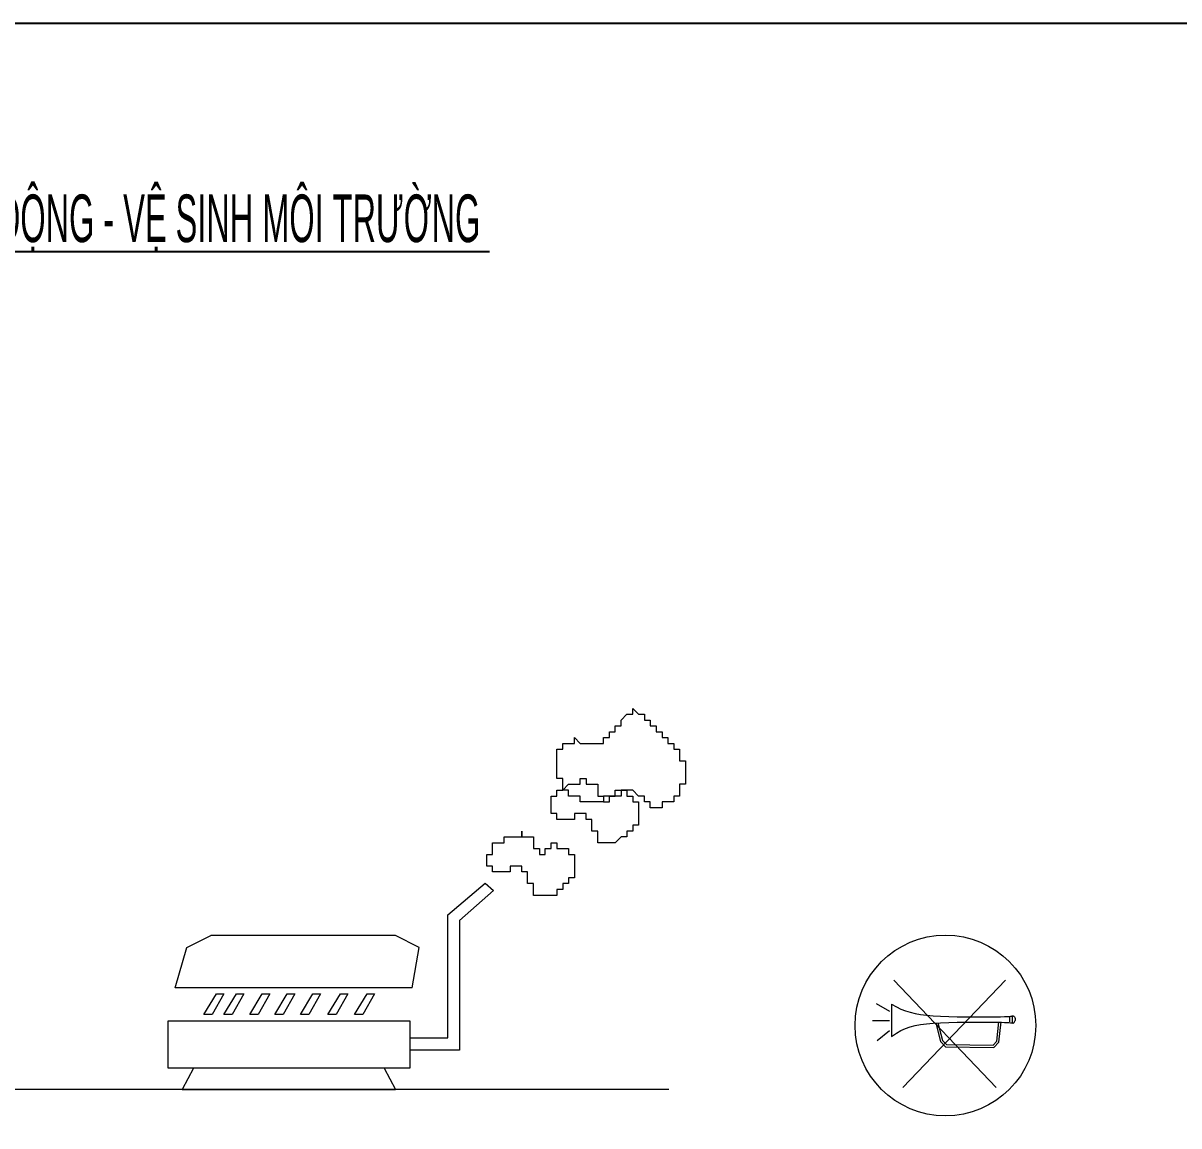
# Model space of a CAD drawing. Header units: millimetres. Extents: x -346728 to 1320345, y -537202 to -385966.
# Drawn here: x 916096 to 945565, y -508679 to -480568 of the extents above; entities that cross this region are included whole.
import ezdxf
from ezdxf.enums import TextEntityAlignment as Align

# ---------------------------------------------------------------- set-up
doc = ezdxf.new("R2010")
doc.units = ezdxf.units.MM
doc.header["$LTSCALE"] = 100
doc.layers.add('NET-MANH', color=153, linetype='Continuous', lineweight=15)
doc.layers.add('TEXT', color=8, linetype='Continuous', lineweight=25)
doc.styles.add('l1', font='VHAVAN.TTF', dxfattribs={"width": 0.8})

# ---------------------------------------------------------------- blocks, each defined once
blk = doc.blocks.new('LVL-KHUNGTEN')
blk.add_lwpolyline([(61073, 41093), (119124, 41093), (119124, 62), (61073, 62)], close=True)
at = {"layer": 'DEFPOINTS'}
blk.add_line((61073, 41093), (119124, 41093), dxfattribs=at)

msp = doc.modelspace()

# ---------------------------------------------------------------- linework, layer by layer
at = {"layer": 'NET-MANH'}
for p, q in [((931343.5, -498334.5, -881.1), (931492.4, -498185.5, -881.1)), ((931492.4, -498185.5, -881.1), (931641.3, -498185.5, -881.1)), ((931641.3, -498185.5, -881.1), (931641.3, -498036.6, -881.1)), ((931641.3, -498036.6, -881.1), (931790.3, -498185.5, -881.1)), ((931790.3, -498185.5, -881.1), (931939.2, -498185.5, -881.1)), ((931939.2, -498185.5, -881.1), (931939.2, -498334.5, -881.1)), ((931194.5, -498632.3, -881.1), (931194.5, -498483.4, -881.1)), ((931194.5, -498483.4, -881.1), (931343.5, -498483.4, -881.1)), ((931343.5, -498483.4, -881.1), (931343.5, -498334.5, -881.1)), ((931939.2, -498334.5, -881.1), (932088.1, -498334.5, -881.1)), ((932088.1, -498334.5, -881.1), (932088.1, -498483.4, -881.1)), ((932088.1, -498483.4, -881.1), (932237, -498483.4, -881.1)), ((932237, -498483.4, -881.1), (932237, -498632.3, -881.1)), ((930152, -498930.2, -881.1), (930152, -498781.3, -881.1)), ((930152, -498781.3, -881.1), (930301, -498930.2, -881.1)), ((930896.7, -498930.2, -881.1), (930896.7, -498781.3, -881.1)), ((930896.7, -498781.3, -881.1), (931045.6, -498781.3, -881.1)), ((931045.6, -498781.3, -881.1), (931045.6, -498632.3, -881.1)), ((931045.6, -498632.3, -881.1), (931194.5, -498632.3, -881.1)), ((932237, -498632.3, -881.1), (932386, -498632.3, -881.1)), ((932386, -498632.3, -881.1), (932386, -498781.3, -881.1)), ((932386, -498781.3, -881.1), (932534.9, -498781.3, -881.1)), ((932534.9, -498781.3, -881.1), (932534.9, -498930.2, -881.1)), ((929705.3, -499228.1, -881.1), (929705.3, -499079.1, -881.1)), ((929705.3, -499079.1, -881.1), (929854.2, -499079.1, -881.1)), ((929854.2, -499079.1, -881.1), (929854.2, -498930.2, -881.1)), ((929854.2, -498930.2, -881.1), (930003.1, -498930.2, -881.1)), ((930003.1, -498930.2, -881.1), (930152, -498930.2, -881.1)), ((930301, -498930.2, -881.1), (930449.9, -498930.2, -881.1)), ((930449.9, -498930.2, -881.1), (930598.8, -498930.2, -881.1)), ((930598.8, -498930.2, -881.1), (930747.8, -498930.2, -881.1)), ((930747.8, -498930.2, -881.1), (930896.7, -498930.2, -881.1)), ((932534.9, -498930.2, -881.1), (932683.8, -498930.2, -881.1)), ((932683.8, -498930.2, -881.1), (932683.8, -499079.1, -881.1)), ((932683.8, -499079.1, -881.1), (932832.8, -499079.1, -881.1)), ((932832.8, -499079.1, -881.1), (932832.8, -499228.1, -881.1)), ((929705.3, -499377, -881.1), (929705.3, -499228.1, -881.1)), ((929705.3, -499525.9, -881.1), (929705.3, -499377, -881.1)), ((932832.8, -499228.1, -881.1), (932832.8, -499377, -881.1)), ((932832.8, -499377, -881.1), (932981.7, -499377, -881.1)), ((932981.7, -499377, -881.1), (932981.7, -499525.9, -881.1)), ((929705.3, -499674.8, -881.1), (929705.3, -499525.9, -881.1)), ((929705.3, -499823.8, -881.1), (929705.3, -499674.8, -881.1)), ((932981.7, -499525.9, -881.1), (932981.7, -499674.8, -881.1)), ((932981.7, -499674.8, -881.1), (932981.7, -499823.8, -881.1)), ((929854.2, -499823.8, -881.1), (929705.3, -499823.8, -881.1)), ((929854.2, -499972.7, -881.1), (929854.2, -499823.8, -881.1)), ((929854.2, -500121.6, -881.1), (929854.2, -499972.7, -881.1)), ((929854.2, -500121.6, -881.1), (930003.1, -499972.7, -881.1)), ((930003.1, -499972.7, -881.1), (930152, -499972.7, -881.1)), ((930152, -499972.7, -881.1), (930301, -499972.7, -881.1)), ((930301, -499972.7, -881.1), (930301, -499823.8, -881.1)), ((930301, -499823.8, -881.1), (930449.9, -499823.8, -881.1)), ((930449.9, -499823.8, -881.1), (930449.9, -499972.7, -881.1)), ((930449.9, -499972.7, -881.1), (930598.8, -499972.7, -881.1)), ((930598.8, -499972.7, -881.1), (930747.8, -499972.7, -881.1)), ((930747.8, -499972.7, -881.1), (930747.8, -500121.6, -881.1)), ((932981.7, -499972.7, -881.1), (932832.8, -499972.7, -881.1)), ((932832.8, -499972.7, -881.1), (932832.8, -500121.6, -881.1)), ((932981.7, -499823.8, -881.1), (932981.7, -499972.7, -881.1)), ((929556.3, -500419.5, -881.1), (929556.3, -500270.6, -881.1)), ((929556.3, -500270.6, -881.1), (929705.3, -500270.6, -881.1)), ((929705.3, -500270.6, -881.1), (929705.3, -500121.6, -881.1)), ((929705.3, -500121.6, -881.1), (929854.2, -500121.6, -881.1)), ((930003.1, -500121.6, -881.1), (929854.2, -500121.6, -881.1)), ((930003.1, -500270.6, -881.1), (930003.1, -500121.6, -881.1)), ((930152, -500270.6, -881.1), (930003.1, -500270.6, -881.1)), ((930301, -500270.6, -881.1), (930152, -500270.6, -881.1)), ((930301, -500419.5, -881.1), (930301, -500270.6, -881.1)), ((930747.8, -500121.6, -881.1), (930747.8, -500270.6, -881.1)), ((930747.8, -500270.6, -881.1), (930896.7, -500270.6, -881.1)), ((931045.6, -500270.6, -881.1), (930896.7, -500270.6, -881.1)), ((930896.7, -500270.6, -881.1), (930896.7, -500419.5, -881.1)), ((930896.7, -500270.6, -881.1), (930896.7, -500419.5, -881.1)), ((931194.5, -500270.6, -881.1), (931045.6, -500270.6, -881.1)), ((931045.6, -500419.5, -881.1), (931045.6, -500270.6, -881.1)), ((931045.6, -500270.6, -881.1), (931194.5, -500270.6, -881.1)), ((931194.5, -500270.6, -881.1), (931194.5, -500121.6, -881.1)), ((931194.5, -500121.6, -881.1), (931343.5, -500121.6, -881.1)), ((931343.5, -500270.6, -881.1), (931194.5, -500270.6, -881.1)), ((931492.4, -500121.6, -881.1), (931343.5, -500121.6, -881.1)), ((931343.5, -500121.6, -881.1), (931343.5, -500270.6, -881.1)), ((931343.5, -500121.6, -881.1), (931492.4, -500121.6, -881.1)), ((931641.3, -500121.6, -881.1), (931492.4, -500121.6, -881.1)), ((931492.4, -500121.6, -881.1), (931492.4, -500270.6, -881.1)), ((931492.4, -500270.6, -881.1), (931641.3, -500270.6, -881.1)), ((931790.3, -500270.6, -881.1), (931641.3, -500121.6, -881.1)), ((931641.3, -500270.6, -881.1), (931641.3, -500419.5, -881.1)), ((931939.2, -500270.6, -881.1), (931790.3, -500270.6, -881.1)), ((931939.2, -500419.5, -881.1), (931939.2, -500270.6, -881.1)), ((932832.8, -500270.6, -881.1), (932683.8, -500270.6, -881.1)), ((932683.8, -500270.6, -881.1), (932683.8, -500419.5, -881.1)), ((932832.8, -500121.6, -881.1), (932832.8, -500270.6, -881.1)), ((929556.3, -500568.4, -881.1), (929556.3, -500419.5, -881.1)), ((929556.3, -500717.3, -881.1), (929556.3, -500568.4, -881.1)), ((930449.9, -500419.5, -881.1), (930301, -500419.5, -881.1)), ((930598.8, -500419.5, -881.1), (930449.9, -500419.5, -881.1)), ((930747.8, -500419.5, -881.1), (930598.8, -500419.5, -881.1)), ((930896.7, -500419.5, -881.1), (930747.8, -500419.5, -881.1)), ((930896.7, -500419.5, -881.1), (931045.6, -500419.5, -881.1)), ((931641.3, -500419.5, -881.1), (931790.3, -500419.5, -881.1)), ((931790.3, -500419.5, -881.1), (931790.3, -500568.4, -881.1)), ((931790.3, -500568.4, -881.1), (931790.3, -500717.3, -881.1)), ((932088.1, -500419.5, -881.1), (931939.2, -500419.5, -881.1)), ((932088.1, -500568.4, -881.1), (932088.1, -500419.5, -881.1)), ((932237, -500568.4, -881.1), (932088.1, -500568.4, -881.1)), ((932386, -500568.4, -881.1), (932237, -500568.4, -881.1)), ((932534.9, -500419.5, -881.1), (932386, -500419.5, -881.1)), ((932386, -500419.5, -881.1), (932386, -500568.4, -881.1)), ((932683.8, -500419.5, -881.1), (932534.9, -500419.5, -881.1)), ((929705.3, -500717.3, -881.1), (929556.3, -500717.3, -881.1)), ((929705.3, -500866.3, -881.1), (929705.3, -500717.3, -881.1)), ((929854.2, -500866.3, -881.1), (929705.3, -500866.3, -881.1)), ((930003.1, -500866.3, -881.1), (929854.2, -500866.3, -881.1)), ((930152, -500866.3, -881.1), (930003.1, -500866.3, -881.1)), ((930301, -500717.3, -881.1), (930152, -500717.3, -881.1)), ((930152, -500717.3, -881.1), (930152, -500866.3, -881.1)), ((930449.9, -500717.3, -881.1), (930301, -500717.3, -881.1)), ((930449.9, -500866.3, -881.1), (930449.9, -500717.3, -881.1)), ((930598.8, -500866.3, -881.1), (930449.9, -500866.3, -881.1)), ((930598.8, -501015.2, -881.1), (930598.8, -500866.3, -881.1)), ((931790.3, -500717.3, -881.1), (931790.3, -500866.3, -881.1)), ((931790.3, -500866.3, -881.1), (931790.3, -501015.2, -881.1)), ((928811.7, -501313.1, -881.1), (928811.7, -501164.1, -881.1)), ((928811.7, -501164.1, -881.1), (928811.7, -501313.1, -881.1)), ((930598.8, -501164.1, -881.1), (930598.8, -501015.2, -881.1)), ((930747.8, -501164.1, -881.1), (930598.8, -501164.1, -881.1)), ((930747.8, -501313.1, -881.1), (930747.8, -501164.1, -881.1)), ((931641.3, -501164.1, -881.1), (931492.4, -501164.1, -881.1)), ((931492.4, -501164.1, -881.1), (931492.4, -501313.1, -881.1)), ((931790.3, -501015.2, -881.1), (931641.3, -501015.2, -881.1)), ((931641.3, -501015.2, -881.1), (931641.3, -501164.1, -881.1)), ((928067, -501610.9, -881.1), (928067, -501462, -881.1)), ((928067, -501462, -881.1), (928216, -501462, -881.1)), ((928216, -501462, -881.1), (928364.9, -501462, -881.1)), ((928364.9, -501462, -881.1), (928364.9, -501313.1, -881.1)), ((928364.9, -501313.1, -881.1), (928513.8, -501313.1, -881.1)), ((928513.8, -501313.1, -881.1), (928662.7, -501313.1, -881.1)), ((928662.7, -501313.1, -881.1), (928811.7, -501313.1, -881.1)), ((928811.7, -501313.1, -881.1), (928960.6, -501313.1, -881.1)), ((928960.6, -501313.1, -881.1), (929109.5, -501313.1, -881.1)), ((929109.5, -501313.1, -881.1), (929109.5, -501462, -881.1)), ((929109.5, -501462, -881.1), (929109.5, -501610.9, -881.1)), ((929556.3, -501610.9, -881.1), (929556.3, -501462, -881.1)), ((929556.3, -501462, -881.1), (929705.3, -501462, -881.1)), ((929705.3, -501462, -881.1), (929705.3, -501610.9, -881.1)), ((930747.8, -501462, -881.1), (930747.8, -501313.1, -881.1)), ((930896.7, -501462, -881.1), (930747.8, -501462, -881.1)), ((931045.6, -501462, -881.1), (930896.7, -501462, -881.1)), ((931194.5, -501462, -881.1), (931045.6, -501462, -881.1)), ((931343.5, -501313.1, -881.1), (931194.5, -501462, -881.1)), ((931492.4, -501313.1, -881.1), (931343.5, -501313.1, -881.1)), ((927918.1, -501908.8, -881.1), (927918.1, -501759.8, -881.1)), ((927918.1, -501759.8, -881.1), (928067, -501759.8, -881.1)), ((928067, -501759.8, -881.1), (928067, -501610.9, -881.1)), ((929109.5, -501610.9, -881.1), (929258.5, -501610.9, -881.1)), ((929258.5, -501610.9, -881.1), (929258.5, -501759.8, -881.1)), ((929258.5, -501759.8, -881.1), (929407.4, -501759.8, -881.1)), ((929407.4, -501759.8, -881.1), (929407.4, -501610.9, -881.1)), ((929407.4, -501610.9, -881.1), (929556.3, -501610.9, -881.1)), ((929705.3, -501610.9, -881.1), (929854.2, -501610.9, -881.1)), ((929854.2, -501610.9, -881.1), (930003.1, -501610.9, -881.1)), ((930003.1, -501610.9, -881.1), (930003.1, -501759.8, -881.1)), ((930003.1, -501759.8, -881.1), (930152, -501759.8, -881.1)), ((930152, -501759.8, -881.1), (930152, -501908.8, -881.1)), ((927918.1, -502057.7, -881.1), (927918.1, -501908.8, -881.1)), ((928067, -502057.7, -881.1), (927918.1, -502057.7, -881.1)), ((928067, -502206.6, -881.1), (928067, -502057.7, -881.1)), ((928662.7, -502057.7, -881.1), (928513.8, -502057.7, -881.1)), ((928513.8, -502057.7, -881.1), (928513.8, -502206.6, -881.1)), ((928811.7, -502057.7, -881.1), (928662.7, -502057.7, -881.1)), ((928811.7, -502206.6, -881.1), (928811.7, -502057.7, -881.1)), ((930152, -501908.8, -881.1), (930152, -502057.7, -881.1)), ((930152, -502057.7, -881.1), (930152, -502206.6, -881.1)), ((928216, -502206.6, -881.1), (928067, -502206.6, -881.1)), ((928364.9, -502206.6, -881.1), (928216, -502206.6, -881.1)), ((928513.8, -502206.6, -881.1), (928364.9, -502206.6, -881.1)), ((928960.6, -502206.6, -881.1), (928811.7, -502206.6, -881.1)), ((928960.6, -502355.6, -881.1), (928960.6, -502206.6, -881.1)), ((928960.6, -502504.5, -881.1), (928960.6, -502355.6, -881.1)), ((930152, -502355.6, -881.1), (930003.1, -502355.6, -881.1)), ((930003.1, -502355.6, -881.1), (930003.1, -502504.5, -881.1)), ((930152, -502206.6, -881.1), (930152, -502355.6, -881.1)), ((926925.2, -503297.4, -881.1), (927880.2, -502491.7, -881.1)), ((928092.5, -502682.5, -881.1), (927222.3, -503445.8, -881.1)), ((927880.2, -502491.7, -881.1), (928092.5, -502682.5, -881.1)), ((929109.5, -502504.5, -881.1), (928960.6, -502504.5, -881.1)), ((929109.5, -502653.4, -881.1), (929109.5, -502504.5, -881.1)), ((929109.5, -502802.4, -881.1), (929109.5, -502653.4, -881.1)), ((929854.2, -502653.4, -881.1), (929705.3, -502653.4, -881.1)), ((929705.3, -502653.4, -881.1), (929705.3, -502802.4, -881.1)), ((930003.1, -502504.5, -881.1), (929854.2, -502504.5, -881.1)), ((929854.2, -502504.5, -881.1), (929854.2, -502653.4, -881.1)), ((929258.5, -502802.4, -881.1), (929109.5, -502802.4, -881.1)), ((929407.4, -502802.4, -881.1), (929258.5, -502802.4, -881.1)), ((929556.3, -502802.4, -881.1), (929407.4, -502802.4, -881.1)), ((929705.3, -502802.4, -881.1), (929556.3, -502802.4, -881.1)), ((926925.2, -506435.2, -881.1), (926925.2, -503297.4, -881.1)), ((927222.3, -503445.8, -881.1), (927222.3, -506753.2, -881.1)), ((920274.3, -504132, -1011.9), (920878.5, -503830.3, -1011.9)), ((925590.9, -503830.3, -881.1), (920878.5, -503830.3, -881.1)), ((926195, -504132, -1011.9), (925590.9, -503830.3, -1011.9)), ((919972.3, -505158, -1011.9), (920274.3, -504132, -1011.9)), ((926013.8, -505158, -1011.9), (926195, -504132, -1011.9)), ((938293.6, -504966.6, -881.1), (940905.2, -507698.6, -881.1)), ((940905.2, -507698.6, -881.1), (938293.6, -504966.6, -881.1)), ((941141.3, -504966.6, -881.1), (938529.8, -507698.6, -881.1)), ((938529.8, -507698.6, -881.1), (941141.3, -504966.6, -881.1)), ((926013.8, -505158, -881.1), (919972.3, -505158, -881.1)), ((920706.8, -505841.6, -881.1), (921025.1, -505311.5, -881.1)), ((921216.2, -505311.5, -881.1), (920919, -505841.6, -881.1)), ((921025.1, -505311.5, -881.1), (921216.2, -505311.5, -881.1)), ((921216.2, -505841.6, -881.1), (921534.5, -505311.5, -881.1)), ((921725.5, -505311.5, -881.1), (921428.4, -505841.6, -881.1)), ((921534.5, -505311.5, -881.1), (921725.5, -505311.5, -881.1)), ((921874.1, -505841.6, -881.1), (922192.4, -505311.5, -881.1)), ((922383.4, -505311.5, -881.1), (922086.3, -505841.6, -881.1)), ((922192.4, -505311.5, -881.1), (922383.4, -505311.5, -881.1)), ((922510.8, -505841.6, -881.1), (922829.1, -505311.5, -881.1)), ((923020.1, -505311.5, -881.1), (922723, -505841.6, -881.1)), ((922829.1, -505311.5, -881.1), (923020.1, -505311.5, -881.1)), ((923168.7, -505841.6, -881.1), (923487, -505311.5, -881.1)), ((923678, -505311.5, -881.1), (923380.9, -505841.6, -881.1)), ((923487, -505311.5, -881.1), (923678, -505311.5, -881.1)), ((923869.1, -505841.6, -881.1), (924187.4, -505311.5, -881.1)), ((924378.4, -505311.5, -881.1), (924081.3, -505841.6, -881.1)), ((924187.4, -505311.5, -881.1), (924378.4, -505311.5, -881.1)), ((924548.2, -505841.6, -881.1), (924866.5, -505311.5, -881.1)), ((925057.5, -505311.5, -881.1), (924760.4, -505841.6, -881.1)), ((924866.5, -505311.5, -881.1), (925057.5, -505311.5, -881.1)), ((937844.7, -505559.3, -881.1), (938183.3, -505752.6, -881.1)), ((938236.9, -505578.5, -881.1), (938236.9, -506397.6, -881.1)), ((938236.9, -505578.5, -881.1), (938360.6, -505644.7, -881.1)), ((938360.6, -505644.7, -881.1), (938478.5, -505700.3, -881.1)), ((920919, -505841.6, -881.1), (920706.8, -505841.6, -881.1)), ((921428.4, -505841.6, -881.1), (921216.2, -505841.6, -881.1)), ((922086.3, -505841.6, -881.1), (921874.1, -505841.6, -881.1)), ((922723, -505841.6, -881.1), (922510.8, -505841.6, -881.1)), ((923380.9, -505841.6, -881.1), (923168.7, -505841.6, -881.1)), ((924081.3, -505841.6, -881.1), (923869.1, -505841.6, -881.1)), ((924760.4, -505841.6, -881.1), (924548.2, -505841.6, -881.1)), ((938478.5, -505700.3, -881.1), (938594.9, -505746.4, -881.1)), ((938594.9, -505746.4, -881.1), (938713.8, -505784, -881.1)), ((938713.8, -505784, -881.1), (938839.5, -505814.2, -881.1)), ((938839.5, -505814.2, -881.1), (938976, -505838.1, -881.1)), ((938976, -505838.1, -881.1), (939127.5, -505856.7, -881.1)), ((939127.5, -505856.7, -881.1), (939298.1, -505871.1, -881.1)), ((939298.1, -505871.1, -881.1), (939490.1, -505882.2, -881.1)), ((939490.1, -505882.2, -881.1), (939698.3, -505890.4, -881.1)), ((939698.3, -505890.4, -881.1), (939915.7, -505896.2, -881.1)), ((939915.7, -505896.2, -881.1), (940135.1, -505899.8, -881.1)), ((940135.1, -505899.8, -881.1), (940349.6, -505901.5, -881.1)), ((940349.6, -505901.5, -881.1), (940552, -505901.8, -881.1)), ((940552, -505901.8, -881.1), (940735.3, -505900.8, -881.1)), ((940735.3, -505900.8, -881.1), (940892.3, -505899, -881.1)), ((940892.3, -505899, -881.1), (941018, -505896.6, -881.1)), ((941018, -505896.6, -881.1), (941114.6, -505893.8, -881.1)), ((941114.6, -505893.8, -881.1), (941186.4, -505890.7, -881.1)), ((941186.4, -505890.7, -881.1), (941237.4, -505887.6, -881.1)), ((941237.4, -505887.6, -881.1), (941271.9, -505884.6, -881.1)), ((941247.1, -505904.7, -881.1), (941247.1, -506029, -881.1)), ((941271.9, -505884.6, -881.1), (941294, -505881.7, -881.1)), ((941294, -505881.7, -881.1), (941308, -505879.3, -881.1)), ((941308, -505879.3, -881.1), (941318, -505877.4, -881.1)), ((941315.8, -505870.1, -881.1), (941315.8, -506063.7, -881.1)), ((941318, -505877.4, -881.1), (941327.5, -505876.2, -881.1)), ((941327.5, -505876.2, -881.1), (941337, -505876.4, -881.1)), ((941337, -505876.4, -881.1), (941346.5, -505878.6, -881.1)), ((941346.5, -505878.6, -881.1), (941355.8, -505883.5, -881.1)), ((941355.8, -505883.5, -881.1), (941364.8, -505891.7, -881.1)), ((941364.8, -505891.7, -881.1), (941373.3, -505903.8, -881.1)), ((941373.3, -505903.8, -881.1), (941381.3, -505920.6, -881.1)), ((941381.3, -505920.6, -881.1), (941388.5, -505942.7, -881.1)), ((941388.5, -505942.7, -881.1), (941388.5, -505991.1, -881.1)), ((919791, -506003, -1011.9), (925953.4, -506003, -1011.9)), ((919791, -507210.1, -1011.9), (919791, -506003, -1011.9)), ((925953.4, -506003, -1011.9), (925953.4, -507210.1, -1011.9)), ((937756, -505994.2, -881.1), (938183.3, -505994.2, -881.1)), ((938183.3, -506259.9, -881.1), (937868.9, -506509.6, -881.1)), ((938360.6, -506317.4, -881.1), (938478.5, -506251.3, -881.1)), ((938478.5, -506251.3, -881.1), (938594.9, -506197.7, -881.1)), ((938594.9, -506197.7, -881.1), (938713.8, -506155.1, -881.1)), ((938713.8, -506155.1, -881.1), (938839.5, -506121.8, -881.1)), ((938839.5, -506121.8, -881.1), (938976, -506096.4, -881.1)), ((938976, -506096.4, -881.1), (939127.5, -506077.2, -881.1)), ((939127.5, -506077.2, -881.1), (939298.1, -506062.7, -881.1)), ((939298.1, -506062.7, -881.1), (939490.1, -506051.6, -881.1)), ((939366.3, -506057.4, -881.1), (939482.8, -506529.1, -881.1)), ((939422, -506051.8, -881.1), (939536.5, -506503.6, -881.1)), ((939490.1, -506051.6, -881.1), (939698.3, -506043.3, -881.1)), ((939698.3, -506043.3, -881.1), (939915.7, -506037.6, -881.1)), ((939915.7, -506037.6, -881.1), (940135.1, -506034, -881.1)), ((940135.1, -506034, -881.1), (940349.6, -506032.2, -881.1)), ((940349.6, -506032.2, -881.1), (940552, -506032, -881.1)), ((940552, -506032, -881.1), (940735.3, -506033, -881.1)), ((940735.3, -506033, -881.1), (940892.3, -506034.8, -881.1)), ((940892.3, -506034.8, -881.1), (941018, -506037.2, -881.1)), ((940919.5, -506521, -881.1), (940973.5, -506023, -881.1)), ((940973.2, -506545.3, -881.1), (941029.2, -506029, -881.1)), ((941018, -506037.2, -881.1), (941114.6, -506040, -881.1)), ((941114.6, -506040, -881.1), (941186.4, -506043.1, -881.1)), ((941186.4, -506043.1, -881.1), (941237.4, -506046.2, -881.1)), ((941237.4, -506046.2, -881.1), (941271.9, -506049.2, -881.1)), ((941271.9, -506049.2, -881.1), (941294, -506052, -881.1)), ((941294, -506052, -881.1), (941308, -506054.5, -881.1)), ((941308, -506054.5, -881.1), (941318, -506056.4, -881.1)), ((941318, -506056.4, -881.1), (941327.5, -506057.5, -881.1)), ((941327.5, -506057.5, -881.1), (941337, -506057.3, -881.1)), ((941337, -506057.3, -881.1), (941346.5, -506055.1, -881.1)), ((941346.5, -506055.1, -881.1), (941355.8, -506050.3, -881.1)), ((941355.8, -506050.3, -881.1), (941364.8, -506042.1, -881.1)), ((941364.8, -506042.1, -881.1), (941373.3, -506030, -881.1)), ((941373.3, -506030, -881.1), (941381.3, -506013.2, -881.1)), ((941381.3, -506013.2, -881.1), (941388.5, -505991.1, -881.1)), ((925953.4, -506435.2, -881.1), (926925.2, -506435.2, -881.1)), ((938236.9, -506397.6, -881.1), (938360.6, -506317.4, -881.1)), ((939482.8, -506529.1, -881.1), (939617.3, -506663.5, -881.1)), ((939536.5, -506503.6, -881.1), (939640.5, -506607.4, -881.1)), ((940825.3, -506623.6, -881.1), (940919.5, -506521, -881.1)), ((940849.9, -506679.7, -881.1), (940973.2, -506545.3, -881.1)), ((927222.3, -506753.2, -881.1), (925953.4, -506753.2, -881.1)), ((939617.3, -506663.5, -881.1), (940849.9, -506679.7, -881.1)), ((939640.5, -506607.4, -881.1), (940825.3, -506623.6, -881.1)), ((925953.4, -507210.1, -1011.9), (919791, -507210.1, -1011.9)), ((920438.3, -507210.1, -881.1), (920153.5, -507753.2, -881.1)), ((925306.1, -507210.1, -881.1), (925590.9, -507753.2, -881.1)), ((932563.7, -507753.2, -881.1), (883724.7, -507753.2, -881.1)), ((920153.5, -507753.2, -881.1), (925590.9, -507753.2, -881.1))]:
    msp.add_line(p, q, dxfattribs=at)
msp.add_circle((939612.3, -506120.3, -881.1), 2303.7, dxfattribs=at)

# ---------------------------------------------------------------- block references
at = {"xscale": 1.339663568069227, "yscale": 1.339663568069227, "zscale": 1.339663568069227}
msp.add_blockref('LVL-KHUNGTEN', (797650.5, -535618.7, -881.1), dxfattribs=at)

# ---------------------------------------------------------------- texts
at = {"layer": 'TEXT', "color": 170, "ltscale": 0.2, "style": 'l1', "width": 0.514526}
msp.add_text('%%UbiÖn ph¸p an toµn lao ®éng - vÖ sinh m«i tr\xadêng ', height=1213.276, dxfattribs=at).set_placement((904975.9, -486150.1, -881.1), (927984.1, -486150.1, -881.1), align=Align.FIT)

doc.saveas('drawing.dxf')
